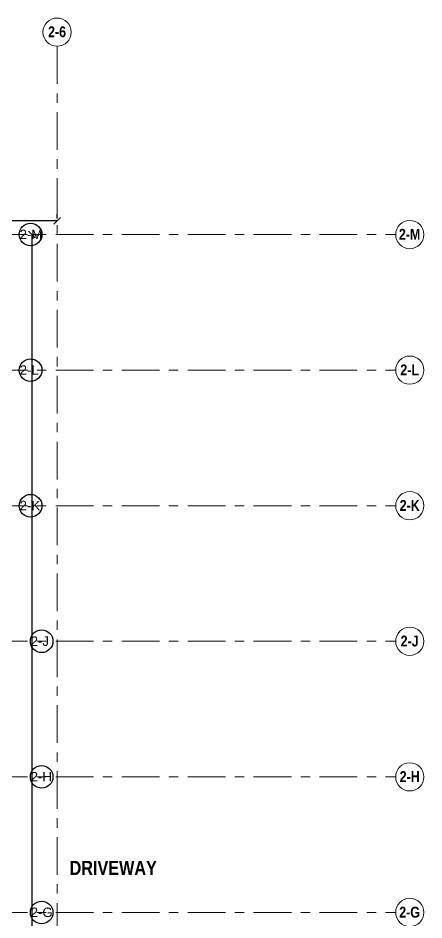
# Model space of a CAD drawing. Header units: millimetres. Extents: x -282761 to 137668, y -273845 to 94451.
# Drawn here: x 116133 to 137668, y -32425 to 15475 of the extents above; entities that cross this region are included whole.
import ezdxf

# ---------------------------------------------------------------- set-up
doc = ezdxf.new("R2010")
doc.units = ezdxf.units.MM
doc.linetypes.add('BLK_2 - 1ST__2ND_STOREY_PLAN-archi clean_11 SEPT 2024$0$IDA - Grid Line', pattern=[3500, 2000, -500, 500, -500])
doc.layers.get('Defpoints').update_dxf_attribs({"color": 8})
for name, color, linetype, lineweight in [('BLK_2 - 1ST__2ND_STOREY_PLAN-archi clean_11 SEPT 2024$0$_CATCHMENT_DRAIN', 8, 'Continuous', 0), ('BLK_2 - 1ST__2ND_STOREY_PLAN-archi clean_11 SEPT 2024$0$A-_ANOTTEXT_T', 8, 'Continuous', 9), ('BLK_2 - 1ST__2ND_STOREY_PLAN-archi clean_11 SEPT 2024$0$S-_ANOTGRID_E', 8, 'Continuous', 9), ('BLK_2 - 1ST__2ND_STOREY_PLAN-archi clean_11 SEPT 2024$0$S-_ANOTGRID_E-1', 8, 'BLK_2 - 1ST__2ND_STOREY_PLAN-archi clean_11 SEPT 2024$0$IDA - Grid Line', 9)]:
    doc.layers.add(name, color=color, linetype=linetype, lineweight=lineweight)
doc.layers.add('DIM', color=8, linetype='Continuous')
doc.styles.add('BLK_2 - 1ST__2ND_STOREY_PLAN-archi clean_11 SEPT 2024$0$Arial Narrow_B', font='ARIALNB.TTF', dxfattribs={"height": 575})
doc.styles.add('BLK_2 - 1ST__2ND_STOREY_PLAN-archi clean_11 SEPT 2024$0$Arial Narrow_B_4', font='ARIALNB.TTF', dxfattribs={"height": 750})
doc.styles.get("Standard").update_dxf_attribs({"font": 'arial.ttf'})
doc.dimstyles.new('DIM 200', dxfattribs={"dimscale": 2000, "dimtxt": 0.18, "dimasz": 0.18, "dimexe": 0.18, "dimexo": 0.0625, "dimgap": 0.09, "dimtad": 0, "dimtih": 1, "dimtoh": 1, "dimdec": 0, "dimzin": 0, "dimdsep": 46, "dimtxsty": 'Standard', "dimblk": 'OBLIQUE', "dimcen": 0.09, "dimadec": 0, "dimazin": 0, "dimtfac": 1, "dimtdec": 0, "dimtofl": 0, "dimtmove": 0, "dimatfit": 3, "dimfxl": 1, "dimtolj": 1, "dimtzin": 0, "dimarcsym": 0})

# ---------------------------------------------------------------- blocks, each defined once
blk = doc.blocks.new('_Oblique')
at = {"color": 0, "linetype": 'ByBlock', "lineweight": -2}
blk.add_line((-0.5, -0.5), (0.5, 0.5), dxfattribs=at)
blk = doc.blocks.new('*D28')
at = {"layer": 'Defpoints', "color": 0, "transparency": 16777216}
for p in [(116787, 3975), (116787, -75225), (116867, -75225)]:
    blk.add_point(p, dxfattribs=at)
at = {"layer": 'DIM', "color": 0, "lineweight": -2, "transparency": 16777216}
for p, q in [((116867, 3975), (116867, -35261)), ((116912, 3975), (117227, 3975)), ((116867, -75225), (116867, -35988)), ((116912, -75225), (117227, -75225))]:
    blk.add_line(p, q, dxfattribs=at)
at = {"layer": 'DIM', "color": 0, "lineweight": -2, "transparency": 16777216, "xscale": 360, "yscale": 360, "zscale": 360}
for p, rotation in [((116867, 3975), 90), ((116867, -75225), 270)]:
    blk.add_blockref('_Oblique', p, dxfattribs=dict(at, rotation=rotation))
at = {"layer": 'DIM', "color": 0, "transparency": 16777216, "insert": (116867, -35625), "char_height": 360, "attachment_point": 5}
blk.add_mtext('\\A1;79200', dxfattribs=at)
blk = doc.blocks.new('*D117')
at = {"layer": 'Defpoints', "color": 0, "transparency": 16777216}
for p in [(111006, 4705), (118206, 4705), (118206, 4705)]:
    blk.add_point(p, dxfattribs=at)
at = {"layer": 'DIM', "color": 0, "lineweight": -2, "transparency": 16777216}
for p, q in [((111006, 4830), (111006, 5065)), ((118206, 4830), (118206, 5065)), ((111006, 4705), (113890, 4705)), ((118206, 4705), (115321, 4705))]:
    blk.add_line(p, q, dxfattribs=at)
at = {"layer": 'DIM', "color": 0, "lineweight": -2, "transparency": 16777216, "xscale": 360, "yscale": 360, "zscale": 360, "rotation": 180}
blk.add_blockref('_Oblique', (111006, 4705), dxfattribs=at)
at = {"layer": 'DIM', "color": 0, "lineweight": -2, "transparency": 16777216, "xscale": 360, "yscale": 360, "zscale": 360}
blk.add_blockref('_Oblique', (118206, 4705), dxfattribs=at)
at = {"layer": 'DIM', "color": 0, "transparency": 16777216, "insert": (114606, 4705), "char_height": 360, "attachment_point": 5}
blk.add_mtext('\\A1;7200', dxfattribs=at)
blk = doc.blocks.new('BLK_2 - 1ST__2ND_STOREY_PLAN-archi clean_11 SEPT 2024$0$Grid - 3_0mm Dia-3628821-BLK 2 2ND STOREY PLAN')
at = {"layer": 'BLK_2 - 1ST__2ND_STOREY_PLAN-archi clean_11 SEPT 2024$0$S-_ANOTGRID_E'}
blk.add_circle((0, 0), 3, dxfattribs=at)
blk = doc.blocks.new('BLK_2 - 1ST__2ND_STOREY_PLAN-archi clean_11 SEPT 2024')
at = {"layer": 'BLK_2 - 1ST__2ND_STOREY_PLAN-archi clean_11 SEPT 2024$0$S-_ANOTGRID_E-1'}
for p, q in [((-13102, -28753), (-13102, -122559)), ((-13102, -28753), (-13102, -122559)), ((-51674, -38752), (4861, -38752)), ((-51674, -38752), (4861, -38752)), ((-51674, -45952), (4861, -45952)), ((-51674, -53152), (4861, -53152)), ((-51674, -60352), (4861, -60352)), ((-51674, -67552), (4861, -67552)), ((-51674, -74752), (4861, -74752))]:
    blk.add_line(p, q, dxfattribs=at)
at = {"layer": 'BLK_2 - 1ST__2ND_STOREY_PLAN-archi clean_11 SEPT 2024$0$S-_ANOTGRID_E'}
for p, xscale, yscale, zscale, rotation in [((-13102, -28003), 249.9999999999999, 249.9999999999999, 249.9999999999999, 180), ((-13102, -28003), 250.0000000000002, 250.0000000000002, 250.0000000000002, 179.9999999999968), ((5611, -38752), 249.9999999999999, 249.9999999999999, 249.9999999999999, 269.9999999999989), ((5611, -38752), 250.0000000000001, 250.0000000000001, 250.0000000000001, 270), ((5611, -45952), 249.9999999999999, 249.9999999999999, 249.9999999999999, 269.9999999999989), ((5611, -53152), 249.9999999999999, 249.9999999999999, 249.9999999999999, 269.9999999999989), ((5611, -60352), 249.9999999999999, 249.9999999999999, 249.9999999999999, 269.9999999999989), ((5611, -67552), 249.9999999999999, 249.9999999999999, 249.9999999999999, 269.9999999999989), ((5611, -74752), 249.9999999999999, 249.9999999999999, 249.9999999999999, 269.9999999999989)]:
    blk.add_blockref('BLK_2 - 1ST__2ND_STOREY_PLAN-archi clean_11 SEPT 2024$0$Grid - 3_0mm Dia-3628821-BLK 2 2ND STOREY PLAN', p, dxfattribs=dict(at, xscale=xscale, yscale=yscale, zscale=zscale, rotation=rotation))
at = {"layer": 'BLK_2 - 1ST__2ND_STOREY_PLAN-archi clean_11 SEPT 2024$0$A-_ANOTTEXT_T', "insert": (-12439, -72014), "char_height": 750, "width": 5691.98, "attachment_point": 1, "style": 'BLK_2 - 1ST__2ND_STOREY_PLAN-archi clean_11 SEPT 2024$0$Arial Narrow_B_4'}
blk.add_mtext('DRIVEWAY', dxfattribs=at)
at = {"layer": 'BLK_2 - 1ST__2ND_STOREY_PLAN-archi clean_11 SEPT 2024$0$S-_ANOTGRID_E', "char_height": 575, "attachment_point": 1, "style": 'BLK_2 - 1ST__2ND_STOREY_PLAN-archi clean_11 SEPT 2024$0$Arial Narrow_B'}
for s, insert, width in [('2-6', (-13581, -27694), 1142.4), ('2-6', (-13581, -27694), 1142.4), ('2-M', (5033, -38450), 1362.87), ('2-M', (5033, -38450), 1362.87), ('2-L', (5108, -45650), 1182.49), ('2-K', (5074, -52850), 1262.66), ('2-J', (5124, -60050), 1142.4), ('2-H', (5074, -67250), 1262.66), ('2-G', (5050, -74450), 1322.78)]:
    blk.add_mtext(s, dxfattribs=dict(at, insert=insert, width=width))

msp = doc.modelspace()

# ---------------------------------------------------------------- linework, layer by layer
for centre in [(116798.6, 3975.3), (116798.6, -3224.7), (116798.6, -10424.7), (117384.9, -17624.7), (117384.9, -24824.7), (117384.9, -32024.7)]:
    msp.add_circle(centre, 600)

# ---------------------------------------------------------------- block references
at = {"layer": 'BLK_2 - 1ST__2ND_STOREY_PLAN-archi clean_11 SEPT 2024$0$_CATCHMENT_DRAIN'}
msp.add_blockref('BLK_2 - 1ST__2ND_STOREY_PLAN-archi clean_11 SEPT 2024', (131307.1, 42727.7), dxfattribs=at)

# ---------------------------------------------------------------- texts
for s, p in [('2-M', (116217.8, 3731.9)), ('2-L', (116217.8, -3468.1)), ('2-K', (116217.8, -10668.1)), ('2-J', (116804.1, -17868.1)), ('2-H', (116804.1, -25068.1)), ('2-G', (116804.1, -32268.1))]:
    msp.add_text(s, height=500).set_placement(p)

# ---------------------------------------------------------------- dimensions: what is measured, and where the dimension line sits
at = {"layer": 'DIM'}
dim = msp.add_linear_dim(base=(118205.5, 4705.3), p1=(111005.5, 4705.3), p2=(118205.5, 4705.3), dimstyle='DIM 200', override={"dimtmove": 1}, dxfattribs=at)
dim.commit()
dim.dimension.update_dxf_attribs({"geometry": '*D117', "text_midpoint": (114605.5, 4705.3)})
dim = msp.add_linear_dim(base=(116866.6, -75224.7), p1=(116786.9, 3975.3), p2=(116786.9, -75224.7), angle=90, dimstyle='DIM 200', dxfattribs=at)
dim.commit()
dim.dimension.update_dxf_attribs({"geometry": '*D28', "text_midpoint": (116866.6, -35624.7)})

doc.saveas('drawing.dxf')
